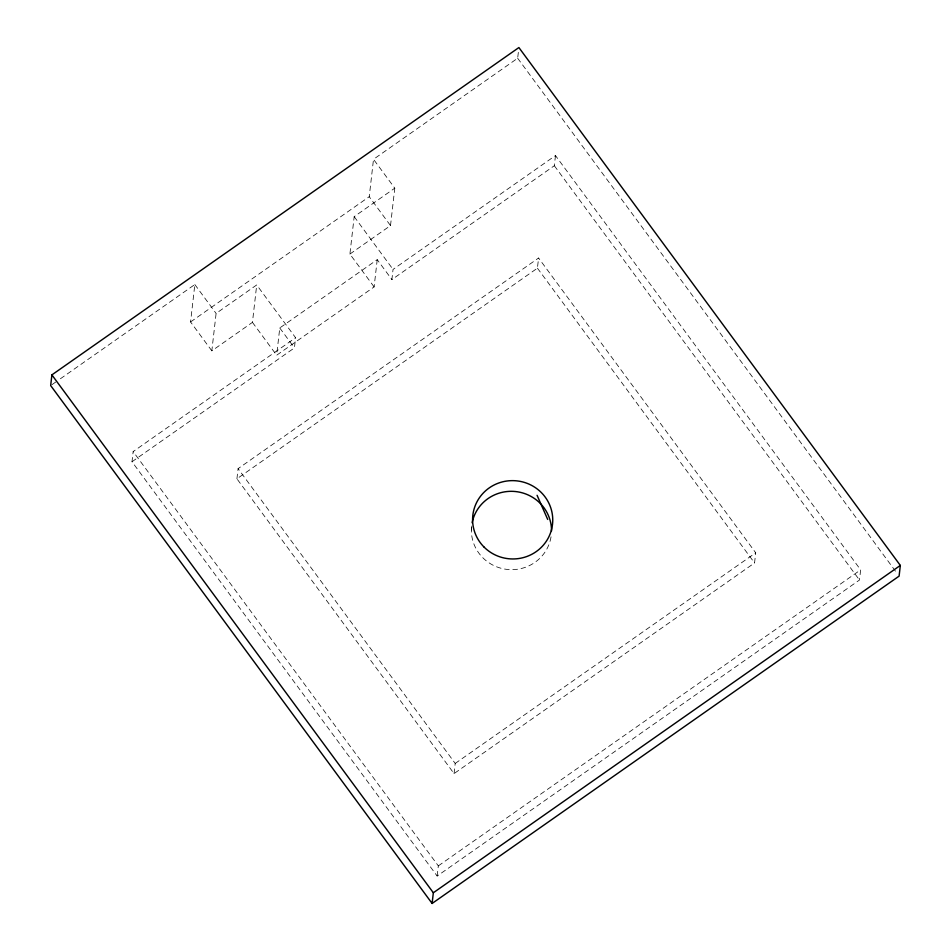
<?xml version="1.0" encoding="UTF-8"?>
<svg xmlns="http://www.w3.org/2000/svg" width="951" height="951" viewBox="0 0 951 951"><rect width="100%" height="100%" fill="white"/><g stroke="black" fill="none" stroke-linecap="round" stroke-linejoin="round"><path stroke-width="0.71" stroke-dasharray="4.75 3.57" d="M555.479 155.56L554.326 165.724L391.895 279.57L393.048 269.418L555.479 155.56L860.643 569.863L859.478 580.027L437.151 876.037L131.999 461.746L133.152 451.582L295.595 337.724L256.711 284.943L216.103 313.414L211.835 350.836L252.443 322.365L256.711 284.943M211.835 350.836L190.569 321.949L194.836 284.527L57.94 380.483M236.93 478.805L238.083 468.641L538.587 258.018L755.712 552.804L754.559 562.956L454.055 773.591L236.93 478.805L537.422 268.17L538.587 258.018M377.226 259.659L374.112 286.917L276.658 355.234L279.76 327.964L377.226 259.659L391.895 279.57M131.999 461.746L294.43 347.888L295.595 337.724M374.112 286.917L349.909 254.06L354.176 216.638L394.784 188.167L373.505 159.292L517.665 58.237L518.735 48.881M349.909 254.06L390.516 225.589L369.238 196.714L373.505 159.292M390.516 225.589L394.784 188.167M471.375 530.04L471.839 526.022M437.151 876.037L438.316 865.885L133.152 451.582M454.055 773.591L455.208 763.439L238.083 468.641M51.877 384.727L56.727 381.327M190.569 321.949L369.238 196.714M455.208 763.439L755.712 552.804M438.316 865.885L860.643 569.863M517.665 58.237L897.352 573.726M554.326 165.724L859.478 580.027M537.422 268.17L754.559 562.956M354.176 216.638L393.048 269.418M279.76 327.964L294.43 347.888M252.443 322.365L276.658 355.234M194.836 284.527L216.103 313.414M551.045 536.792A40.097 39.157 6.5 0 1 506.717 569.364A40.097 39.157 6.5 0 1 471.506 527.116"/><path stroke-width="1.43" d="M51.889 374.884L50.676 385.571L432.111 903.45L899.111 576.116L900.324 565.429L518.889 47.55L51.889 374.884L433.335 892.763L432.111 903.45M433.335 892.763L900.324 565.429M537.077 495.305L547.705 519.436M472.124 522.753A40.097 39.157 6.5 0 1 515.466 491.536A40.097 39.157 6.5 0 1 551.532 530.955M484.154 547.17A40.097 39.157 6.5 0 0 551.318 530.385A40.097 39.157 6.5 0 0 502.556 481.848A40.097 39.157 6.5 0 0 484.154 547.17"/></g></svg>
